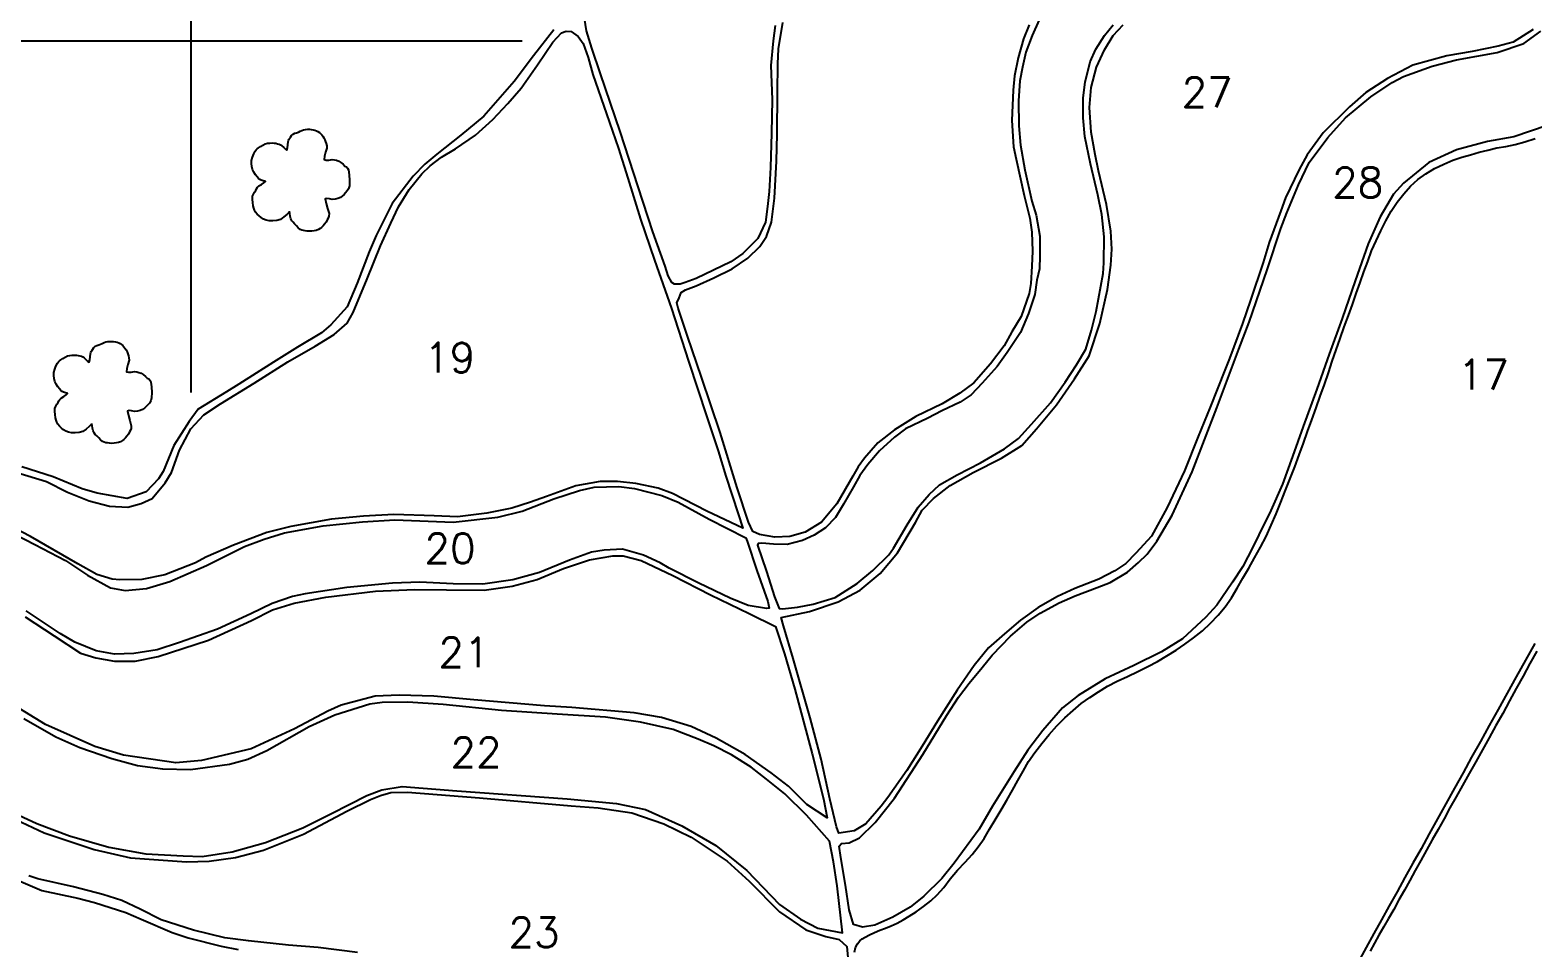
# Model space of a CAD drawing. Header units: feet. Extents: x 745245 to 748958, y 7827029 to 7829654.
# Drawn here: x 746112 to 746933, y 7827905 to 7828406 of the extents above; entities that cross this region are included whole.
import ezdxf

# ---------------------------------------------------------------- set-up
doc = ezdxf.new("R2010")
doc.units = ezdxf.units.FT
doc.header["$MEASUREMENT"] = 0
doc.linetypes.add('CONTINUO', pattern=[0])
for name, color, linetype in [('0114001202', 1, 'Continuous'), ('0114001202014', 5, 'Continuous'), ('0114001202017', 5, 'Continuous'), ('0114001202019', 5, 'Continuous'), ('0114001202020', 5, 'Continuous'), ('0114001202021', 5, 'Continuous'), ('0114001202022', 5, 'Continuous'), ('0114001202023', 5, 'Continuous'), ('0114001202024', 5, 'Continuous'), ('0114001202025', 5, 'Continuous'), ('0114001202026', 5, 'Continuous'), ('0114001202027', 5, 'Continuous'), ('0114001202028', 5, 'Continuous'), ('MALHA', 8, 'Continuous'), ('MATO', 3, 'Continuous'), ('TEXTO', 7, 'Continuous')]:
    doc.layers.add(name, color=color, linetype=linetype)
doc.styles.add('Simplex', font='simplex.shx')

msp = doc.modelspace()

# ---------------------------------------------------------------- linework, layer by layer
at = {"layer": '0114001202'}
for points in [[(746398.33, 7828405.97), (746387.25, 7828391.78), (746376.66, 7828377.75), (746360.01, 7828358.96), (746347.42, 7828348.53), (746334.42, 7828338.12), (746327.85, 7828332.64), (746321.57, 7828326.07), (746309.98, 7828311.2), (746301.29, 7828293.66), (746297.47, 7828284.9), (746290.98, 7828267.69), (746285.49, 7828254.87), (746276.46, 7828245.03), (746271.42, 7828240.65), (746258.37, 7828232.72), (746245.25, 7828224.61), (746226.26, 7828212.57), (746219.49, 7828208.33), (746204.17, 7828198.91), (746199.19, 7828192.17), (746190.79, 7828179.13), (746184.97, 7828164.8), (746182.41, 7828160.87), (746175.77, 7828153.86), (746165.37, 7828150.05), (746148.87, 7828153.07), (746140.84, 7828155.41), (746124.9, 7828162.02), (746107.86, 7828167.35)], [(746102.12, 7827943.14), (746118.78, 7827936.14), (746138.41, 7827931.85), (746147.45, 7827929.47), (746164.61, 7827924.11), (746172.89, 7827920.4), (746189.97, 7827913.23), (746198.7, 7827910.31), (746216.56, 7827905.66), (746225.96, 7827903.86)]]:
    msp.add_lwpolyline(points, dxfattribs=at)
at = {"layer": '0114001202014', "linetype": 'ByBlock', "elevation": 716.6}
msp.add_lwpolyline([(746934.95, 7828066.78), (746931.22, 7828060), (746927.47, 7828053.17), (746923.79, 7828046.35), (746920.08, 7828039.58), (746916.41, 7828032.82), (746912.68, 7828026.14), (746908.96, 7828019.52), (746905.29, 7828012.94), (746901.67, 7828006.39), (746898.04, 7827999.91), (746894.48, 7827993.51), (746890.97, 7827987.26), (746887.56, 7827981.2), (746884.33, 7827975.26), (746881.1, 7827969.44), (746877.88, 7827963.73), (746874.71, 7827958.04), (746871.6, 7827952.47), (746868.56, 7827946.97), (746865.61, 7827941.55), (746862.68, 7827936.26), (746859.75, 7827931), (746856.89, 7827925.78), (746854, 7827920.79), (746851.23, 7827916.14), (746848.75, 7827911.71), (746846.43, 7827907.37), (746844.07, 7827903.02)], dxfattribs=at)
at = {"layer": '0114001202017'}
for points in [[(746562.46, 7827902.36), (746563.05, 7827904.9), (746564.15, 7827907.05), (746565.39, 7827908.61), (746566.62, 7827909.67), (746568.26, 7827910.71), (746570.68, 7827911.98), (746573.41, 7827913.19), (746576.3, 7827914.36), (746579.31, 7827915.56), (746582.45, 7827916.79), (746585.69, 7827918.29), (746588.99, 7827920), (746592.3, 7827922.04), (746596.11, 7827924.49), (746600.15, 7827927.37), (746604.07, 7827930.42), (746607.68, 7827933.81), (746611.15, 7827937.83), (746614.72, 7827942.43), (746618.66, 7827947.14), (746622.79, 7827951.6), (746626.67, 7827955.82), (746630.02, 7827960), (746633.25, 7827964.46), (746636.22, 7827969.53), (746639.31, 7827974.75), (746642.51, 7827980.06), (746645.62, 7827985.46), (746648.67, 7827990.8), (746651.63, 7827996.12), (746654.57, 7828001.32), (746657.54, 7828006.48), (746660.87, 7828011.53), (746664.68, 7828016.45), (746668.69, 7828021.36), (746673, 7828026.05), (746677.29, 7828030.46), (746681.77, 7828034.34), (746686.22, 7828038.13), (746690.87, 7828041.45), (746695.63, 7828044.61), (746700.61, 7828047.61), (746705.91, 7828050.33), (746711.46, 7828052.94), (746717.09, 7828055.64), (746722.61, 7828058.36), (746727.91, 7828061.18), (746733.08, 7828064.14), (746738.03, 7828067.25), (746742.81, 7828070.53), (746747.61, 7828074.07), (746752.4, 7828077.86), (746756.92, 7828082.03), (746761.1, 7828086.44), (746764.93, 7828091.04), (746768.38, 7828095.91), (746771.45, 7828101.14), (746774.56, 7828106.58), (746777.78, 7828112.18), (746780.93, 7828117.8), (746784.1, 7828123.53), (746787.14, 7828129.43), (746789.98, 7828135.49), (746792.64, 7828141.72), (746795.23, 7828148.12), (746797.82, 7828154.6), (746800.4, 7828161.02), (746802.91, 7828167.48), (746805.25, 7828173.93), (746807.57, 7828180.36), (746809.84, 7828186.72), (746812.15, 7828193.1), (746814.49, 7828199.57), (746816.78, 7828206.04), (746819.05, 7828212.41), (746821.24, 7828218.74), (746823.34, 7828225.04), (746825.5, 7828231.28), (746827.66, 7828237.56), (746829.88, 7828243.8), (746832.16, 7828249.97), (746834.36, 7828256.09), (746836.45, 7828262.11), (746838.5, 7828268.01), (746840.59, 7828273.8), (746842.7, 7828279.57), (746844.82, 7828285.27), (746847.23, 7828290.88), (746849.85, 7828296.36), (746852.6, 7828301.73), (746855.51, 7828306.97), (746858.69, 7828311.97), (746862.34, 7828316.52), (746866.11, 7828320.64), (746870.13, 7828324.26), (746874.46, 7828327.46), (746879.23, 7828330.3), (746884.16, 7828332.7), (746889.17, 7828334.8), (746894.11, 7828336.48), (746898.88, 7828337.85), (746903.58, 7828339.15), (746908.32, 7828340.4), (746913.14, 7828341.52), (746918.04, 7828342.37), (746923.19, 7828343.34), (746928.49, 7828344.87), (746934.04, 7828346.61)], [(746933.84, 7828070.92), (746928.84, 7828061.81), (746923.81, 7828052.78), (746918.76, 7828043.85), (746913.85, 7828034.99), (746908.94, 7828026.25), (746904.19, 7828017.5), (746899.4, 7828008.9), (746894.73, 7828000.39), (746890.05, 7827991.94), (746885.4, 7827983.5), (746880.82, 7827975.16), (746876.3, 7827966.97), (746871.78, 7827958.89), (746867.34, 7827950.97), (746862.97, 7827943.17), (746858.68, 7827935.44), (746854.47, 7827927.78), (746850.27, 7827920.13), (746845.96, 7827912.65), (746841.84, 7827904.94), (746837.46, 7827897.06)]]:
    msp.add_lwpolyline(points, dxfattribs=at)
at = {"layer": '0114001202019', "linetype": 'ByBlock'}
msp.add_lwpolyline([(746105.05, 7828164.32), (746121.22, 7828159.42), (746132.81, 7828153.63), (746144.52, 7828148.92), (746155.6, 7828145.93), (746165.65, 7828145.48), (746173.04, 7828147.39), (746178.89, 7828150.19), (746186.09, 7828158.72), (746189.52, 7828164.39), (746193.85, 7828176.48), (746200.15, 7828188.13), (746207.22, 7828195.77), (746216.32, 7828201.82), (746234.59, 7828213.08), (746253.12, 7828224.8), (746267.95, 7828233.33), (746278.32, 7828239.69), (746285.39, 7828245.93), (746288.64, 7828251.72), (746296.34, 7828270.06), (746303.6, 7828288.01), (746309.26, 7828300.42), (746313.46, 7828309.33), (746319.32, 7828318.82), (746326.26, 7828327.41), (746330.78, 7828331.8), (746337.01, 7828336.45), (746344.59, 7828341.1), (746355.54, 7828348.54), (746365.02, 7828357.01), (746373.11, 7828365.79), (746380.43, 7828374.26), (746389.28, 7828386.93), (746397.68, 7828399.28), (746402.39, 7828404.31), (746405.06, 7828405.26), (746407.8, 7828405.13), (746411.62, 7828402.4), (746414.23, 7828398.64), (746417.03, 7828390.87), (746419.51, 7828381.64), (746427.02, 7828360.19), (746433.52, 7828341.22), (746438.67, 7828325.05), (746445.55, 7828302.71), (746453.19, 7828280.3), (746462.54, 7828253.82), (746471.77, 7828225.12), (746481.89, 7828194.75), (746488.01, 7828176.23), (746492.14, 7828162.29), (746498.89, 7828141.79), (746501.56, 7828133.9), (746481.89, 7828143.13), (746462.99, 7828152.93), (746455.22, 7828155.79), (746443.13, 7828158.34), (746433.07, 7828159.49), (746423.59, 7828159.49), (746410.22, 7828157), (746394.24, 7828151.27), (746385.58, 7828148.16), (746375.33, 7828144.91), (746361.65, 7828142.11), (746345.67, 7828140.2), (746332.88, 7828140.64), (746310.98, 7828141.41), (746294.36, 7828140.52), (746276.86, 7828138.93), (746254.64, 7828134.85), (746241.59, 7828131.61), (746223.33, 7828124.73), (746208.3, 7828118.05), (746202.57, 7828115.05), (746185.9, 7828108.5), (746173.29, 7828105.82), (746161.39, 7828105.7), (746157.19, 7828106.02), (746148.72, 7828108.63), (746138.35, 7828114.42), (746112.5, 7828129.44), (746083.16, 7828144.46)], dxfattribs=at)
at = {"layer": '0114001202020', "linetype": 'ByBlock'}
msp.add_lwpolyline([(746087.28, 7828139.21), (746114.84, 7828125.08), (746131.71, 7828116.3), (746143.68, 7828108.28), (746156.28, 7828101.27), (746164.3, 7828099.94), (746175.95, 7828101.08), (746188.56, 7828104.9), (746208.67, 7828113.62), (746229.36, 7828124), (746240.05, 7828128.01), (746251.19, 7828131.45), (746272.33, 7828135.14), (746293.84, 7828137.37), (746311.48, 7828138.51), (746343.24, 7828137.3), (746367.68, 7828139.91), (746380.92, 7828143.22), (746398.3, 7828149.91), (746412.37, 7828154.55), (746420.26, 7828156.27), (746433.76, 7828156.72), (746442.35, 7828155.57), (746457.25, 7828151.82), (746466.09, 7828148.12), (746483.03, 7828138.77), (746503.14, 7828128.58), (746503.84, 7828126.8), (746509.13, 7828110.89), (746515.11, 7828093.95), (746515.87, 7828090.26), (746514.35, 7828090.01), (746504.48, 7828091.73), (746494.61, 7828095.74), (746477.49, 7828103.82), (746461.26, 7828112.1), (746456.42, 7828115.02), (746447.19, 7828119.16), (746435.86, 7828122.54), (746425.74, 7828121.96), (746418.8, 7828120.82), (746406.83, 7828116.55), (746390.47, 7828109.68), (746375.83, 7828105.67), (746359.54, 7828103.44), (746343.24, 7828103.5), (746325.16, 7828104.39), (746310.2, 7828103.88), (746285.25, 7828101.47), (746262.59, 7828098.03), (746255.59, 7828096.63), (746244.51, 7828092.87), (746232.86, 7828087.21), (746214.72, 7828078.8), (746193.97, 7828071.42), (746181.75, 7828067.47), (746169.01, 7828065.56), (746158.32, 7828065.18), (746148.45, 7828066.9), (746136.74, 7828071.61), (746128.72, 7828076.39), (746110.26, 7828088.8)], dxfattribs=at)
at = {"layer": '0114001202021', "linetype": 'ByBlock'}
msp.add_lwpolyline([(746109.54, 7828085.46), (746125.52, 7828075.21), (746139.84, 7828065.72), (746148.24, 7828063.11), (746158.36, 7828061.33), (746169.69, 7828061.33), (746182.3, 7828063.81), (746209.8, 7828072.72), (746233.16, 7828083.61), (746244.74, 7828089.34), (746256.58, 7828092.9), (746273.83, 7828096.34), (746300.89, 7828099.46), (746322.28, 7828100.42), (746339.65, 7828100.29), (746360.28, 7828100.1), (746375.55, 7828102.2), (746389.24, 7828105.95), (746403.56, 7828112), (746417.69, 7828116.65), (746430.43, 7828118.81), (746436.09, 7828118.75), (746445.89, 7828116.33), (746463.27, 7828108.18), (746483.77, 7828097.49), (746505.03, 7828087.3), (746519.23, 7828080.3), (746524.25, 7828065.28), (746529.86, 7828046.12), (746534.63, 7828028.36), (746539.39, 7828010.76), (746545.5, 7827986.19), (746547.44, 7827975.8), (746536.44, 7827983.14), (746526.46, 7827993.12), (746516.98, 7828000.35), (746502.73, 7828010.33), (746486.84, 7828019.29), (746473.19, 7828025.71), (746457, 7828030.6), (746442.13, 7828033.14), (746408.11, 7828036), (746393.14, 7828036.91), (746354.54, 7828040.17), (746332.74, 7828042.21), (746313.9, 7828042.72), (746300.76, 7828042.21), (746282.22, 7828037.22), (746274.89, 7828034.06), (746256.66, 7828024.38), (746233.03, 7828013.39), (746205.94, 7828007.07), (746191.98, 7828005.85), (746163.37, 7828009.92), (746147.68, 7828014.81), (746120.69, 7828026.73), (746086.77, 7828047.4)], dxfattribs=at)
at = {"layer": '0114001202022', "linetype": 'ByBlock'}
msp.add_lwpolyline([(746101.46, 7827979.35), (746115.99, 7827972.75), (746133.88, 7827965.92), (746155.39, 7827959.72), (746175.49, 7827956.19), (746195.98, 7827955.01), (746206.26, 7827954.62), (746222.59, 7827957.13), (746240.88, 7827962.31), (746261.21, 7827970.32), (746276.83, 7827978.17), (746296.15, 7827987.98), (746304.39, 7827991.04), (746315.46, 7827992.93), (746345.36, 7827990.57), (746405.57, 7827986.18), (746432.42, 7827983.66), (746448.36, 7827980.37), (746468.22, 7827971.42), (746486.67, 7827960.66), (746503.62, 7827947.08), (746521.52, 7827928.48), (746532.98, 7827920.47), (746542.48, 7827915.6), (746555.98, 7827912.94), (746553, 7827938.61), (746550.97, 7827951.81), (746548.83, 7827962.97), (746536.26, 7827977.27), (746524.41, 7827988.89), (746514.43, 7827996.84), (746506.01, 7828003.38), (746495.33, 7828010.17), (746485.59, 7828015.08), (746477.01, 7828018.82), (746463.45, 7828023.96), (746445.6, 7828028.1), (746426.42, 7828030.75), (746400.07, 7828032.38), (746369.67, 7828034.41), (746337.94, 7828037.61), (746318.61, 7828039.01), (746304.5, 7828038.7), (746297.8, 7828037.92), (746278.62, 7828031.91), (746264.67, 7828025.44), (746241.67, 7828012.27), (746231.23, 7828007.67), (746221.25, 7828004.94), (746199.81, 7828001.98), (746184.77, 7828002.37), (746171.05, 7828004.16), (746156.86, 7828007.98), (746139.4, 7828014.06), (746126.46, 7828019.91), (746108.84, 7828029.81)], dxfattribs=at)
at = {"layer": '0114001202023', "linetype": 'ByBlock'}
for points in [[(746098.32, 7827977.7), (746119.91, 7827967.65), (746147.31, 7827958.54), (746167.17, 7827953.99), (746197.63, 7827951.79), (746210.03, 7827952.11), (746224.4, 7827954.07), (746239.7, 7827958.15), (746261.6, 7827966.94), (746285.23, 7827979.35), (746298.11, 7827985.71), (746303.6, 7827987.9), (746309.25, 7827989.55), (746318.44, 7827989.79), (746357.77, 7827986.73), (746407.69, 7827982.41), (746422.44, 7827981.17), (746440.81, 7827978.5), (746458.31, 7827972.53), (746473.23, 7827965.15), (746493.01, 7827952.2), (746504.94, 7827941.29), (746521.43, 7827924.41), (746535.79, 7827914.68), (746546.78, 7827910.99), (746554.08, 7827909.26), (746558.24, 7827905.49), (746560.21, 7827883.91)], [(746291.04, 7827902.34), (746269.53, 7827904.93), (746253.44, 7827906.34), (746231.62, 7827908.62), (746218.66, 7827910.27), (746201.47, 7827914.43), (746183.89, 7827920), (746172.43, 7827925.89), (746162.46, 7827930.6), (746152.1, 7827933.9), (746136, 7827938.06), (746116.61, 7827942.53), (746111.59, 7827944.18)]]:
    msp.add_lwpolyline(points, dxfattribs=at)
at = {"layer": '0114001202024', "linetype": 'ByBlock'}
msp.add_lwpolyline([(746519.17, 7828408.42), (746518.12, 7828400.08), (746516.74, 7828386.63), (746517.55, 7828368.07), (746517.07, 7828349.6), (746516.5, 7828330.81), (746515.93, 7828317.76), (746515.04, 7828309.5), (746513.91, 7828300.99), (746509.7, 7828292.08), (746501.43, 7828283.82), (746494.95, 7828279.44), (746475.99, 7828270.29), (746470.08, 7828268.02), (746467.24, 7828267.21), (746464.16, 7828267.21), (746462.79, 7828268.1), (746460.76, 7828271.67), (746459.14, 7828276.93), (746452.42, 7828295.65), (746444.32, 7828320.36), (746434.43, 7828350.49), (746423.82, 7828382.01), (746419.12, 7828395.94), (746416.12, 7828405.42), (746414.99, 7828412.39)], dxfattribs=at)
at = {"layer": '0114001202025', "linetype": 'ByBlock'}
msp.add_lwpolyline([(746657.77, 7828408.67), (746654.7, 7828401.15), (746651.78, 7828390.7), (746649.76, 7828380.89), (746649, 7828373.02), (746648.37, 7828356.52), (746649.34, 7828342.18), (746650.74, 7828335.49), (746655.05, 7828315.58), (746658.12, 7828303.26), (746659.3, 7828295.46), (746659.72, 7828285.22), (746659.37, 7828277.01), (746658.81, 7828267.54), (746657.77, 7828262.11), (746653.52, 7828249.58), (746648.44, 7828241.08), (746644.19, 7828233.42), (746636.67, 7828223.61), (746627.55, 7828213.3), (746620.03, 7828207.73), (746610.28, 7828201.81), (746595.87, 7828194.85), (746584.38, 7828187.68), (746575.13, 7828180.58), (746567.88, 7828172.22), (746564.4, 7828167.49), (746561.62, 7828162.34), (746552.78, 7828147.23), (746544.49, 7828137.13), (746535.44, 7828131.84), (746527.15, 7828129.41), (746519.01, 7828129.06), (746510.51, 7828130.52), (746506.96, 7828132.19), (746504.53, 7828137.13), (746498.4, 7828155.93), (746489.14, 7828186.15), (746478.98, 7828216.44), (746471.25, 7828238.85), (746466.09, 7828254.1), (746465.47, 7828256.89), (746466.65, 7828259.67), (746467.84, 7828262.67), (746470.2, 7828264.06), (746475.91, 7828266.22), (746485.66, 7828270.6), (746495.68, 7828275.48), (746504.18, 7828281.32), (746510.72, 7828287.8), (746514.34, 7828293.16), (746517.13, 7828300.96), (746518.73, 7828314.05), (746519.91, 7828334.31), (746520.26, 7828349.07), (746520.4, 7828371.77), (746520.61, 7828387.5), (746521.03, 7828395.72), (746523.39, 7828409.99)], dxfattribs=at)
at = {"layer": '0114001202026', "linetype": 'ByBlock'}
msp.add_lwpolyline([(746663.2, 7828411.45), (746659.51, 7828402.96), (746656.03, 7828393.77), (746654.22, 7828385.69), (746652.69, 7828378.24), (746652.06, 7828367.24), (746652.13, 7828353.59), (746653.1, 7828343.08), (746655.47, 7828329.5), (746659.37, 7828312.52), (746661.67, 7828304.79), (746663.62, 7828293.44), (746663.69, 7828282.65), (746663.48, 7828275.55), (746662.01, 7828269.28), (746660.97, 7828261.48), (746657.49, 7828251.18), (746653.1, 7828240.8), (746645.86, 7828229.87), (746640.43, 7828222.21), (746632.22, 7828213.02), (746626.16, 7828206.76), (746620.1, 7828202.79), (746610.08, 7828197.92), (746602.42, 7828193.95), (746590.37, 7828188.1), (746584.25, 7828183.71), (746576.1, 7828176.19), (746569.69, 7828168.67), (746565.45, 7828162.62), (746561.83, 7828156.49), (746556.4, 7828147.09), (746552.15, 7828139.71), (746546.58, 7828134.14), (746540.52, 7828130.03), (746534.05, 7828127.18), (746525.62, 7828125.02), (746518.17, 7828125.23), (746511.84, 7828125.79), (746509.89, 7828125.65), (746509.4, 7828124.67), (746514.34, 7828110.33), (746518.8, 7828096.47), (746521.24, 7828090.07), (746523.19, 7828089.93), (746531.33, 7828090.77), (746539.97, 7828092.37), (746551.94, 7828096.13), (746563.99, 7828103.79), (746572.48, 7828110.82), (746581.11, 7828119.38), (746583.83, 7828122.93), (746591.28, 7828135.67), (746597.2, 7828145.49), (746603.25, 7828152.31), (746608.89, 7828157.53), (746618.43, 7828163.03), (746631.24, 7828169.58), (746644.33, 7828177.24), (746652.06, 7828182.88), (746659.02, 7828190.74), (746669.4, 7828202.44), (746677.54, 7828213.72), (746683.67, 7828223.19), (746688.68, 7828231.68), (746691.88, 7828242.06), (746694.39, 7828252.22), (746698.29, 7828272.9), (746698.64, 7828278.82), (746698.78, 7828292.95), (746697.59, 7828305.14), (746695.23, 7828315.93), (746691.26, 7828332.85), (746688.26, 7828347.81), (746687.36, 7828358.05), (746687.29, 7828368.84), (746688.33, 7828377.4), (746691.19, 7828388.47), (746694.25, 7828395.44), (746698.92, 7828402.96), (746703.65, 7828408.67)], dxfattribs=at)
at = {"layer": '0114001202027', "linetype": 'ByBlock'}
msp.add_lwpolyline([(746933, 7828406.29), (746922.07, 7828399.32), (746913.92, 7828397.1), (746899.72, 7828394.17), (746885.86, 7828391.81), (746867.27, 7828386.65), (746853.56, 7828379.48), (746841.58, 7828371.89), (746832.67, 7828363.96), (746818.33, 7828349.75), (746809.69, 7828337.71), (746805.31, 7828329.7), (746797.79, 7828314.31), (746795.21, 7828307.28), (746788.95, 7828289.88), (746785.6, 7828279.02), (746778.71, 7828258.34), (746774.26, 7828245.74), (746767.22, 7828226.59), (746764.58, 7828220.18), (746756.57, 7828199.99), (746750.17, 7828183.91), (746742.72, 7828165.18), (746733.18, 7828145.27), (746724.68, 7828129.6), (746716.12, 7828120.27), (746710.69, 7828114.7), (746704.63, 7828110.67), (746695.86, 7828106.07), (746682.7, 7828100.92), (746673.23, 7828096.6), (746662.79, 7828090.62), (746653.04, 7828083.65), (746644.34, 7828076.27), (746635.7, 7828068.68), (746627.84, 7828059.01), (746618.51, 7828045.57), (746607.72, 7828028.58), (746599.36, 7828014.93), (746590.94, 7828001.71), (746580.7, 7827986.88), (746577.08, 7827982.14), (746568.59, 7827972.53), (746562.18, 7827968.64), (746553.97, 7827967.45), (746552.57, 7827970.93), (746549.02, 7827986.18), (746544.22, 7828007.76), (746538.23, 7828030.32), (746529.04, 7828062.84), (746523.68, 7828080.66), (746522.36, 7828085.18), (746537.81, 7828088.46), (746553.55, 7828093.75), (746565.59, 7828100.15), (746576.39, 7828109.14), (746585.85, 7828120.41), (746595.74, 7828136.98), (746599.36, 7828143.74), (746605.63, 7828150.14), (746614.61, 7828157.18), (746627.28, 7828164.35), (746642.67, 7828172.07), (746653.81, 7828179.04), (746661.81, 7828188.16), (746672.67, 7828201.25), (746682.56, 7828215.52), (746690.57, 7828228.05), (746696.42, 7828245.6), (746700.66, 7828264.33), (746702.47, 7828277.62), (746702.96, 7828286.33), (746702.33, 7828296.07), (746699.97, 7828310.69), (746695.72, 7828329.07), (746693.91, 7828337.92), (746691.61, 7828350.17), (746690.78, 7828363.61), (746691.61, 7828374.61), (746694.54, 7828385.68), (746698.92, 7828395.01), (746703.66, 7828403.01), (746709.09, 7828408.79)], dxfattribs=at)
at = {"layer": '0114001202028', "linetype": 'ByBlock'}
msp.add_lwpolyline([(746940.74, 7828353.72), (746922.43, 7828347.66), (746908.08, 7828345.09), (746891.1, 7828340.49), (746875.99, 7828333.67), (746862.27, 7828322.25), (746856.77, 7828316.26), (746849.39, 7828303.94), (746842.85, 7828289.25), (746835.89, 7828268.92), (746828.64, 7828248.45), (746821.68, 7828228.89), (746814.86, 7828209.88), (746807.41, 7828189.48), (746801.63, 7828172.98), (746796.06, 7828158.01), (746789.8, 7828143.6), (746783.25, 7828130.23), (746779.98, 7828123.48), (746774.41, 7828113.03), (746768.84, 7828104.4), (746760.34, 7828091.94), (746754.22, 7828085.25), (746741.62, 7828073.56), (746730.13, 7828066.46), (746714.95, 7828058.94), (746699.35, 7828051.7), (746684.52, 7828042.58), (746676.1, 7828035.75), (746665.24, 7828023.5), (746657.02, 7828012.78), (746649.71, 7828001.15), (746637.81, 7827982.14), (746630.5, 7827969.61), (746616.85, 7827950.95), (746610.1, 7827942.6), (746600.28, 7827932.99), (746592.83, 7827926.93), (746583.43, 7827921.5), (746573.55, 7827917.18), (746566.79, 7827916.14), (746561.85, 7827917.46), (746559.55, 7827925.54), (746557.6, 7827938.98), (746554.96, 7827954.08), (746554.05, 7827960.28), (746555.44, 7827961.81), (746559.62, 7827962.09), (746565.19, 7827964.95), (746573.82, 7827973.16), (746584.34, 7827986.46), (746599.72, 7828010.34), (746612.95, 7828031.85), (746619.15, 7828041.6), (746625, 7828049.33), (746632.17, 7828057.82), (746637.6, 7828064.58), (746647.62, 7828074.88), (746656.54, 7828082.61), (746663.78, 7828087.48), (746674.15, 7828093.12), (746682.99, 7828096.95), (746694.9, 7828101.62), (746702.07, 7828104.33), (746711.47, 7828109.97), (746717.6, 7828115.26), (746722.26, 7828119.72), (746727.48, 7828126.82), (746735.91, 7828141.09), (746746.77, 7828164.69), (746760.27, 7828199.65), (746772.25, 7828231.67), (746777.89, 7828246.43), (746787.78, 7828274.91), (746795.23, 7828297.47), (746798.5, 7828306.17), (746804.9, 7828321.42), (746810.75, 7828333.67), (746820.85, 7828347.32), (746830.52, 7828357.9), (746844.31, 7828369.39), (746855.94, 7828377.25), (746862.27, 7828380.6), (746877.94, 7828386.24), (746891.24, 7828389.58), (746913.31, 7828393.62), (746927.93, 7828398.63), (746937.12, 7828405.24)], dxfattribs=at)
at = {"layer": 'MALHA', "color": 8, "elevation": 718.05}
for points in [[(746200, 7829529.37), (746200, 7828208.09)], [(745864.79, 7828400), (746380.98, 7828400)]]:
    msp.add_lwpolyline(points, dxfattribs=at)
at = {"layer": 'MATO', "color": 94, "linetype": 'CONTINUO'}
for points in [[(746253.82, 7828306.54, 0), (746252.52, 7828305.28, 0), (746250.89, 7828303.85, 0), (746249.02, 7828302.51, 0), (746246.97, 7828301.95, 0), (746244.9, 7828301.72, 0), (746242.91, 7828301.8, 0), (746241.28, 7828302.15, 0), (746239.84, 7828302.73, 0), (746238.55, 7828303.49, 0), (746237.35, 7828304.4, 0), (746236.32, 7828305.42, 0), (746235.46, 7828306.53, 0), (746234.88, 7828307.58, 0), (746234.46, 7828308.72, 0), (746234.19, 7828310.01, 0), (746233.91, 7828311.71, 0), (746233.79, 7828313.46, 0), (746233.84, 7828315.14, 0), (746234.27, 7828316.38, 0), (746234.85, 7828317.45, 0), (746235.51, 7828318.38, 0), (746236, 7828319.24, 0), (746236.56, 7828320.03, 0), (746237.26, 7828320.78, 0), (746238.61, 7828321.66, 0), (746239.88, 7828322.48, 0), (746240.78, 7828323.17, 0), (746240.39, 7828323.46, 0), (746239.57, 7828323.66, 0), (746238.54, 7828323.88, 0), (746237.82, 7828324.31, 0), (746237.09, 7828324.9, 0), (746236.34, 7828325.71, 0), (746235.39, 7828326.89, 0), (746234.49, 7828328.27, 0), (746233.74, 7828329.8, 0), (746233.33, 7828331.36, 0), (746233.18, 7828332.99, 0), (746233.27, 7828334.67, 0), (746233.75, 7828336.51, 0), (746234.4, 7828338.24, 0), (746235.14, 7828339.74, 0), (746235.71, 7828340.53, 0), (746236.35, 7828341.09, 0), (746237.11, 7828341.56, 0), (746238.2, 7828342.35, 0), (746239.41, 7828343.11, 0), (746240.7, 7828343.75, 0), (746241.98, 7828344.07, 0), (746243.25, 7828344.23, 0), (746244.47, 7828344.26, 0), (746245.55, 7828344.2, 0), (746246.55, 7828344.06, 0), (746247.48, 7828343.83, 0), (746248.3, 7828343.56, 0), (746249.09, 7828343.2, 0), (746249.86, 7828342.72, 0), (746250.81, 7828341.69, 0), (746251.7, 7828340.81, 0), (746252.47, 7828340.39, 0), (746252.85, 7828341.59, 0), (746253.09, 7828343.19, 0), (746253.26, 7828344.85, 0), (746253.42, 7828345.57, 0), (746253.63, 7828346.12, 0), (746253.92, 7828346.63, 0), (746254.45, 7828347.48, 0), (746255.1, 7828348.32, 0), (746255.87, 7828349.1, 0), (746256.78, 7828349.53, 0), (746257.77, 7828349.86, 0), (746258.78, 7828350.16, 0), (746259.71, 7828350.62, 0), (746260.65, 7828351.05, 0), (746261.61, 7828351.42, 0), (746262.66, 7828351.61, 0), (746263.73, 7828351.7, 0), (746264.8, 7828351.71, 0), (746265.84, 7828351.65, 0), (746266.85, 7828351.51, 0), (746267.81, 7828351.28, 0), (746268.69, 7828350.93, 0), (746269.51, 7828350.5, 0), (746270.26, 7828349.99, 0), (746270.92, 7828349.43, 0), (746271.52, 7828348.78, 0), (746272.08, 7828348.02, 0), (746272.67, 7828347.06, 0), (746273.21, 7828346, 0), (746273.67, 7828344.88, 0), (746274.04, 7828343.87, 0), (746274.26, 7828342.73, 0), (746274.29, 7828341.38, 0), (746273.65, 7828339.16, 0), (746273.07, 7828336.97, 0), (746272.85, 7828335.15, 0), (746273.98, 7828334.82, 0), (746275.52, 7828334.94, 0), (746277.21, 7828335.21, 0), (746278.48, 7828335.07, 0), (746279.67, 7828334.79, 0), (746280.83, 7828334.34, 0), (746282.05, 7828333.53, 0), (746283.2, 7828332.6, 0), (746284.23, 7828331.65, 0), (746285.02, 7828331.21, 0), (746285.65, 7828330.58, 0), (746286.12, 7828329.49, 0), (746286.51, 7828326.79, 0), (746286.69, 7828323.79, 0), (746286.63, 7828320.9, 0), (746286.13, 7828319.27, 0), (746285.4, 7828318.03, 0), (746284.53, 7828317.06, 0), (746283.72, 7828316.06, 0), (746282.8, 7828315.21, 0), (746281.73, 7828314.5, 0), (746280.34, 7828313.95, 0), (746278.85, 7828313.56, 0), (746277.33, 7828313.33, 0), (746275.72, 7828313.76, 0), (746274.37, 7828313.99, 0), (746273.47, 7828313.67, 0), (746273.94, 7828311.28, 0), (746274.74, 7828308.45, 0), (746275.53, 7828305.65, 0), (746275.47, 7828304.22, 0), (746275.14, 7828303.14, 0), (746274.59, 7828302.24, 0), (746273.91, 7828301.08, 0), (746273.13, 7828299.98, 0), (746272.27, 7828298.97, 0), (746271.49, 7828298.16, 0), (746270.65, 7828297.49, 0), (746269.72, 7828296.94, 0), (746268.58, 7828296.52, 0), (746267.36, 7828296.22, 0), (746266.1, 7828296.05, 0), (746264.85, 7828296.03, 0), (746263.64, 7828296.11, 0), (746262.5, 7828296.27, 0), (746261.57, 7828296.38, 0), (746260.69, 7828296.61, 0), (746259.81, 7828297.03, 0), (746258.75, 7828297.92, 0), (746257.71, 7828298.96, 0), (746256.72, 7828300.07, 0), (746255.88, 7828300.93, 0), (746255.18, 7828301.82, 0), (746254.62, 7828302.8, 0), (746254.33, 7828304.31, 0), (746254.14, 7828305.76, 0), (746253.97, 7828306.96, 0)], [(746145.87, 7828190.76, 0), (746144.57, 7828189.5, 0), (746142.94, 7828188.06, 0), (746141.07, 7828186.72, 0), (746139.02, 7828186.17, 0), (746136.95, 7828185.94, 0), (746134.96, 7828186.02, 0), (746133.33, 7828186.37, 0), (746131.89, 7828186.95, 0), (746130.6, 7828187.71, 0), (746129.4, 7828188.62, 0), (746128.37, 7828189.64, 0), (746127.51, 7828190.75, 0), (746126.93, 7828191.8, 0), (746126.51, 7828192.94, 0), (746126.24, 7828194.22, 0), (746125.96, 7828195.93, 0), (746125.84, 7828197.68, 0), (746125.89, 7828199.36, 0), (746126.32, 7828200.6, 0), (746126.9, 7828201.67, 0), (746127.56, 7828202.6, 0), (746128.05, 7828203.46, 0), (746128.61, 7828204.24, 0), (746129.31, 7828205, 0), (746130.66, 7828205.88, 0), (746131.93, 7828206.7, 0), (746132.83, 7828207.39, 0), (746132.44, 7828207.67, 0), (746131.62, 7828207.88, 0), (746130.59, 7828208.1, 0), (746129.87, 7828208.53, 0), (746129.14, 7828209.12, 0), (746128.39, 7828209.92, 0), (746127.44, 7828211.11, 0), (746126.54, 7828212.49, 0), (746125.79, 7828214.01, 0), (746125.38, 7828215.58, 0), (746125.23, 7828217.21, 0), (746125.32, 7828218.89, 0), (746125.8, 7828220.73, 0), (746126.45, 7828222.46, 0), (746127.19, 7828223.96, 0), (746127.76, 7828224.75, 0), (746128.4, 7828225.31, 0), (746129.16, 7828225.78, 0), (746130.25, 7828226.57, 0), (746131.46, 7828227.33, 0), (746132.75, 7828227.97, 0), (746134.03, 7828228.29, 0), (746135.3, 7828228.45, 0), (746136.52, 7828228.48, 0), (746137.6, 7828228.42, 0), (746138.6, 7828228.28, 0), (746139.53, 7828228.05, 0), (746140.35, 7828227.78, 0), (746141.14, 7828227.42, 0), (746141.91, 7828226.94, 0), (746142.86, 7828225.91, 0), (746143.75, 7828225.03, 0), (746144.52, 7828224.61, 0), (746144.9, 7828225.81, 0), (746145.14, 7828227.41, 0), (746145.31, 7828229.07, 0), (746145.47, 7828229.79, 0), (746145.68, 7828230.34, 0), (746145.97, 7828230.84, 0), (746146.5, 7828231.69, 0), (746147.15, 7828232.54, 0), (746147.92, 7828233.31, 0), (746148.83, 7828233.75, 0), (746149.82, 7828234.08, 0), (746150.83, 7828234.38, 0), (746151.76, 7828234.83, 0), (746152.7, 7828235.27, 0), (746153.66, 7828235.64, 0), (746154.71, 7828235.83, 0), (746155.78, 7828235.92, 0), (746156.85, 7828235.93, 0), (746157.89, 7828235.87, 0), (746158.9, 7828235.73, 0), (746159.86, 7828235.5, 0), (746160.74, 7828235.15, 0), (746161.56, 7828234.72, 0), (746162.31, 7828234.2, 0), (746162.97, 7828233.65, 0), (746163.57, 7828233, 0), (746164.13, 7828232.24, 0), (746164.72, 7828231.28, 0), (746165.26, 7828230.22, 0), (746165.72, 7828229.1, 0), (746166.09, 7828228.09, 0), (746166.31, 7828226.95, 0), (746166.34, 7828225.6, 0), (746165.7, 7828223.38, 0), (746165.12, 7828221.19, 0), (746164.9, 7828219.36, 0), (746166.03, 7828219.04, 0), (746167.57, 7828219.16, 0), (746169.26, 7828219.43, 0), (746170.53, 7828219.29, 0), (746171.72, 7828219.01, 0), (746172.88, 7828218.56, 0), (746174.1, 7828217.75, 0), (746175.25, 7828216.82, 0), (746176.28, 7828215.86, 0), (746177.07, 7828215.43, 0), (746177.7, 7828214.8, 0), (746178.17, 7828213.71, 0), (746178.56, 7828211.01, 0), (746178.74, 7828208.01, 0), (746178.68, 7828205.12, 0), (746178.18, 7828203.49, 0), (746177.45, 7828202.25, 0), (746176.58, 7828201.28, 0), (746175.77, 7828200.28, 0), (746174.85, 7828199.43, 0), (746173.78, 7828198.72, 0), (746172.39, 7828198.17, 0), (746170.9, 7828197.78, 0), (746169.38, 7828197.55, 0), (746167.77, 7828197.98, 0), (746166.42, 7828198.21, 0), (746165.52, 7828197.89, 0), (746165.99, 7828195.5, 0), (746166.79, 7828192.67, 0), (746167.58, 7828189.87, 0), (746167.52, 7828188.44, 0), (746167.19, 7828187.36, 0), (746166.64, 7828186.45, 0), (746165.96, 7828185.3, 0), (746165.18, 7828184.2, 0), (746164.32, 7828183.19, 0), (746163.54, 7828182.38, 0), (746162.7, 7828181.71, 0), (746161.77, 7828181.16, 0), (746160.63, 7828180.74, 0), (746159.41, 7828180.44, 0), (746158.15, 7828180.27, 0), (746156.9, 7828180.25, 0), (746155.69, 7828180.33, 0), (746154.55, 7828180.49, 0), (746153.62, 7828180.6, 0), (746152.74, 7828180.83, 0), (746151.86, 7828181.25, 0), (746150.8, 7828182.14, 0), (746149.76, 7828183.18, 0), (746148.77, 7828184.29, 0), (746147.93, 7828185.15, 0), (746147.23, 7828186.04, 0), (746146.67, 7828187.02, 0), (746146.38, 7828188.52, 0), (746146.19, 7828189.98, 0), (746146.02, 7828191.17, 0)]]:
    msp.add_polyline3d(points, dxfattribs=at)

# ---------------------------------------------------------------- texts
at = {"layer": 'TEXTO', "linetype": 'Continuous', "style": 'Simplex'}
for s, p in [('27', (746741.06, 7828363.81)), ('28', (746823.29, 7828314.52)), ('19', (746327.51, 7828218.96)), ('17', (746891.95, 7828209.63)), ('20', (746327.66, 7828114.76)), ('21', (746335.31, 7828057.98)), ('22', (746341.87, 7828003.38)), ('23', (746373.56, 7827905.11))]:
    msp.add_text(s, height=16.25, dxfattribs=at).set_placement(p)

doc.saveas('drawing.dxf')
